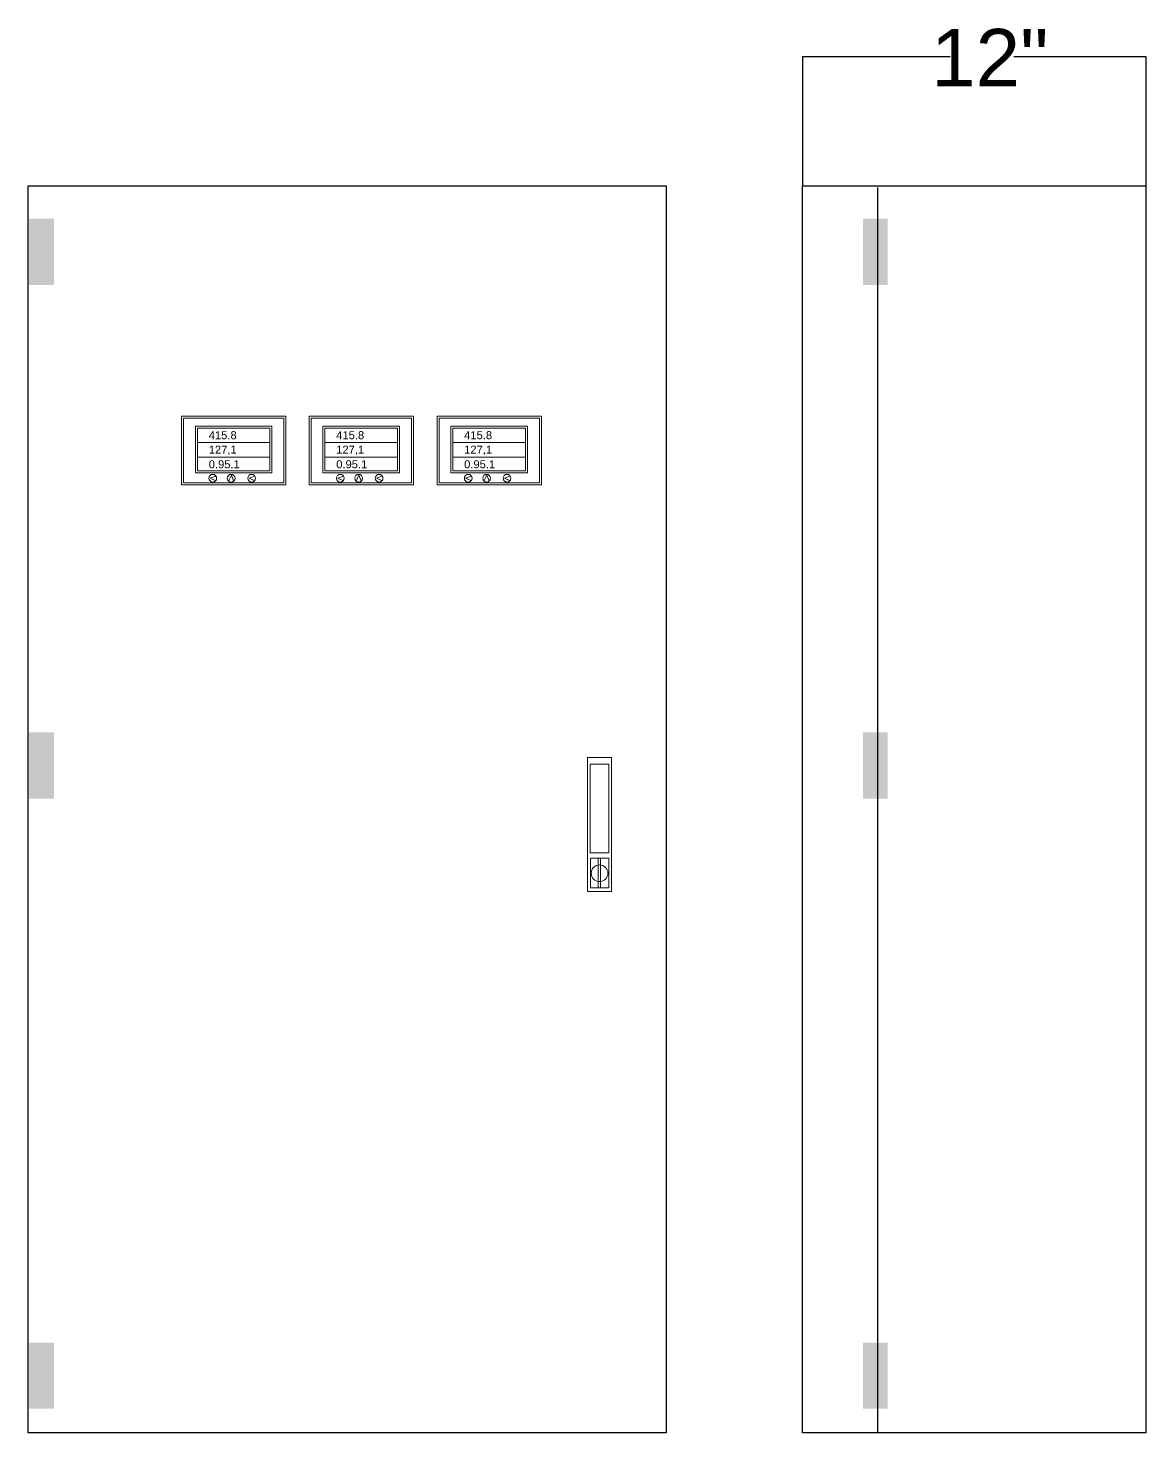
# Model space of a CAD drawing. Header units: inches. Extents: x 18739 to 22272, y 3658 to 7913.
# Drawn here: x 19431.9 to 19649.8, y 7635.4 to 7909.2 of the extents above; entities that cross this region are included whole.
import ezdxf

# ---------------------------------------------------------------- set-up
doc = ezdxf.new("R2010")
doc.units = ezdxf.units.IN
doc.header["$MEASUREMENT"] = 0
doc.layers.add('ENCLOSRURE', color=7, linetype='Continuous', lineweight=20)
doc.styles.get("Standard").update_dxf_attribs({"font": 'arial.ttf'})

msp = doc.modelspace()

# ---------------------------------------------------------------- hatches: boundary and pattern name
at = {"layer": 'ENCLOSRURE'}
h = msp.add_hatch(color=0, dxfattribs=at)
h.dxf.hatch_style = 1
h.paths.add_polyline_path([(19432.14003, 7859.10262), (19436.95871, 7859.10262), (19436.95871, 7871.99897), (19432.14003, 7871.99897)])
h = msp.add_hatch(color=0, dxfattribs=at)
h.dxf.hatch_style = 1
h.paths.add_polyline_path([(19594.64272, 7859.10262), (19599.4614, 7859.10262), (19599.4614, 7871.99897), (19594.64272, 7871.99897)])
h = msp.add_hatch(color=0, dxfattribs=at)
h.dxf.hatch_style = 1
h.paths.add_polyline_path([(19432.14003, 7759.00808), (19436.95871, 7759.00808), (19436.95871, 7771.90442), (19432.14003, 7771.90442)])
h = msp.add_hatch(color=0, dxfattribs=at)
h.dxf.hatch_style = 1
h.paths.add_polyline_path([(19594.64272, 7759.00808), (19599.4614, 7759.00808), (19599.4614, 7771.90442), (19594.64272, 7771.90442)])
h = msp.add_hatch(color=0, dxfattribs=at)
h.dxf.hatch_style = 1
h.paths.add_polyline_path([(19432.14003, 7640.12009), (19436.95871, 7640.12009), (19436.95871, 7653.01643), (19432.14003, 7653.01643)])
h = msp.add_hatch(color=0, dxfattribs=at)
h.dxf.hatch_style = 1
h.paths.add_polyline_path([(19594.64272, 7640.12009), (19599.4614, 7640.12009), (19599.4614, 7653.01643), (19594.64272, 7653.01643)])

# ---------------------------------------------------------------- linework, layer by layer
at = {"color": 251, "true_color": 0x636466}
for p, q in [((19582.84173, 7903.62023), (19611.65333, 7903.62023)), ((19582.84173, 7903.62023), (19582.84173, 7878.44545)), ((19624.07346, 7903.62023), (19649.80466, 7903.62023)), ((19649.80466, 7903.62023), (19649.80466, 7878.44545))]:
    msp.add_line(p, q, dxfattribs=at)
msp.add_line((19597.50689, 7878.08516), (19597.50689, 7635.53818))
for points in [[(19431.93803, 7878.44545), (19556.33147, 7878.44545), (19556.33147, 7635.41105), (19431.93803, 7635.41105)], [(19582.84173, 7878.44545), (19649.80466, 7878.44545), (19649.80466, 7635.41105), (19582.84173, 7635.41105)]]:
    msp.add_lwpolyline(points, close=True)
at = {"layer": 'ENCLOSRURE', "color": 0}
for p, q in [((19465.00142, 7828.43668), (19479.00831, 7828.43668)), ((19489.84951, 7828.43668), (19503.8564, 7828.43668)), ((19514.78127, 7828.43668), (19528.78816, 7828.43668)), ((19465.00142, 7825.52251), (19479.00831, 7825.52251)), ((19489.84951, 7825.52251), (19503.8564, 7825.52251)), ((19514.78127, 7825.52251), (19528.78816, 7825.52251)), ((19468.48333, 7821.8581), (19467.42753, 7821.49004)), ((19467.42753, 7821.49004), (19468.43144, 7821.0099)), ((19471.55531, 7822.01602), (19471.07517, 7821.01211)), ((19471.99485, 7820.96022), (19471.55531, 7822.01602)), ((19476.05363, 7821.8581), (19474.99782, 7821.49004)), ((19474.99782, 7821.49004), (19476.00174, 7821.0099)), ((19493.33142, 7821.8581), (19492.27561, 7821.49004)), ((19492.27561, 7821.49004), (19493.27953, 7821.0099)), ((19496.4034, 7822.01602), (19495.92325, 7821.01211)), ((19496.84294, 7820.96022), (19496.4034, 7822.01602)), ((19500.90171, 7821.8581), (19499.84591, 7821.49004)), ((19499.84591, 7821.49004), (19500.84983, 7821.0099)), ((19518.26318, 7821.8581), (19517.20737, 7821.49004)), ((19517.20737, 7821.49004), (19518.21129, 7821.0099)), ((19521.33516, 7822.01602), (19520.85501, 7821.01211)), ((19521.7747, 7820.96022), (19521.33516, 7822.01602)), ((19525.83348, 7821.8581), (19524.77767, 7821.49004)), ((19524.77767, 7821.49004), (19525.78159, 7821.0099))]:
    msp.add_line(p, q, dxfattribs=at)
at = {"layer": 'ENCLOSRURE', "color": 5}
for points in [[(19461.86428, 7833.51648), (19482.20196, 7833.51648), (19482.20196, 7820.14121), (19461.86428, 7820.14121)], [(19486.71236, 7833.51648), (19507.05005, 7833.51648), (19507.05005, 7820.14121), (19486.71236, 7820.14121)], [(19511.64413, 7833.51648), (19531.98181, 7833.51648), (19531.98181, 7820.14121), (19511.64413, 7820.14121)]]:
    msp.add_lwpolyline(points, close=True, dxfattribs=at)
at = {"layer": 'ENCLOSRURE', "color": 8}
for points in [[(19462.25344, 7833.12732), (19481.8128, 7833.12732), (19481.8128, 7820.53037), (19462.25344, 7820.53037)], [(19487.10152, 7833.12732), (19506.66089, 7833.12732), (19506.66089, 7820.53037), (19487.10152, 7820.53037)], [(19512.03328, 7833.12732), (19531.59265, 7833.12732), (19531.59265, 7820.53037), (19512.03328, 7820.53037)], [(19464.94503, 7831.20136), (19479.07934, 7831.20136), (19479.07934, 7822.86104), (19464.94503, 7822.86104)], [(19489.79312, 7831.20136), (19503.92742, 7831.20136), (19503.92742, 7822.86104), (19489.79312, 7822.86104)], [(19514.72488, 7831.20136), (19528.85918, 7831.20136), (19528.85918, 7822.86104), (19514.72488, 7822.86104)]]:
    msp.add_lwpolyline(points, close=True, dxfattribs=at)
at = {"layer": 'ENCLOSRURE', "color": 3}
for points in [[(19464.55587, 7831.59052), (19479.4685, 7831.59052), (19479.4685, 7822.47188), (19464.55587, 7822.47188)], [(19489.40396, 7831.59052), (19504.31658, 7831.59052), (19504.31658, 7822.47188), (19489.40396, 7822.47188)], [(19514.33572, 7831.59052), (19529.24834, 7831.59052), (19529.24834, 7822.47188), (19514.33572, 7822.47188)]]:
    msp.add_lwpolyline(points, close=True, dxfattribs=at)
at = {"layer": 'ENCLOSRURE', "color": 7, "elevation": 2314.23151}
msp.add_lwpolyline([(19540.97725, 7767.04479), (19545.66059, 7767.04479), (19545.66059, 7740.90787), (19540.97725, 7740.90787)], close=True, dxfattribs=at)
at = {"layer": 'ENCLOSRURE', "color": 8, "elevation": 2314.23151}
for points in [[(19541.48243, 7765.7276), (19545.13984, 7765.7276), (19545.13984, 7748.44362), (19541.48243, 7748.44362)], [(19541.57, 7747.44232), (19545.13334, 7747.44232), (19545.13334, 7741.63421), (19541.57, 7741.63421)], [(19543.07672, 7747.42361), (19543.47181, 7747.42361), (19543.47181, 7741.65434), (19543.07672, 7741.65434)]]:
    msp.add_lwpolyline(points, close=True, dxfattribs=at)
at = {"layer": 'ENCLOSRURE', "color": 8}
for centre in [(19467.93798, 7821.45263), (19471.51557, 7821.45263), (19475.50828, 7821.45263), (19492.78607, 7821.45263), (19496.36366, 7821.45263), (19500.35636, 7821.45263), (19517.71783, 7821.45263), (19521.29542, 7821.45263), (19525.28813, 7821.45263)]:
    msp.add_circle(centre, 0.75077, dxfattribs=at)
at = {"layer": 'ENCLOSRURE', "color": 9}
msp.add_circle((19543.31406, 7744.46709, 2314.23151), 1.62409, dxfattribs=at)

# ---------------------------------------------------------------- texts
at = {"layer": 'ENCLOSRURE', "lineweight": -3}
msp.add_text('12"', height=11.164707, dxfattribs=at).set_placement((19607.94362, 7897.8367))
at = {"layer": 'ENCLOSRURE', "color": 8}
for s, p in [('415.8', (19467.14415, 7829.05387)), ('415.8', (19491.99224, 7829.05387)), ('415.8', (19516.924, 7829.05387)), ('127,1', (19467.14415, 7826.24146)), ('127,1', (19491.99224, 7826.24146)), ('127,1', (19516.924, 7826.24146)), ('0.95.1', (19467.14415, 7823.39096)), ('0.95.1', (19491.99224, 7823.39096)), ('0.95.1', (19516.924, 7823.39096))]:
    msp.add_text(s, height=1.559353, dxfattribs=at).set_placement(p)

doc.saveas('drawing.dxf')
